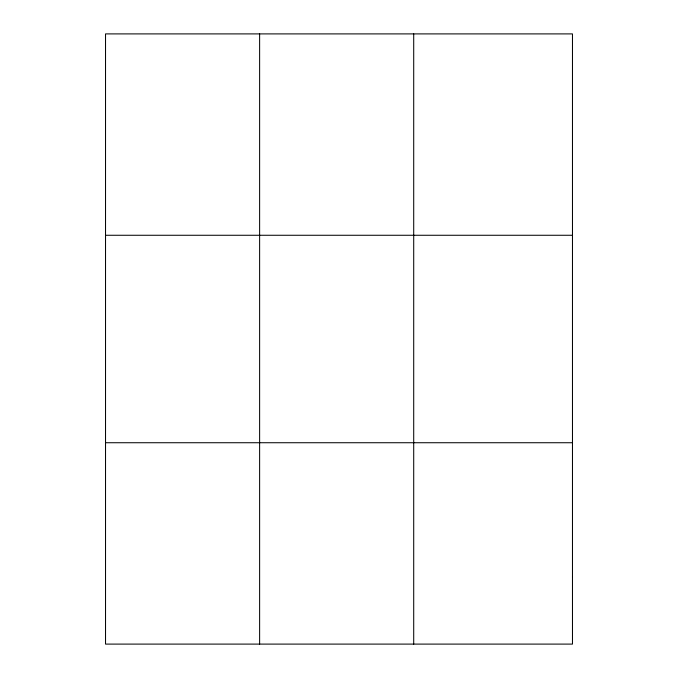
<?xml version="1.0" encoding="UTF-8"?>
<svg xmlns="http://www.w3.org/2000/svg" width="678" height="678" viewBox="0 0 678 678"><rect width="100%" height="100%" fill="white"/><g stroke="black" fill="none" stroke-linecap="round" stroke-linejoin="round"><path stroke-width="1.02" d="M259.623 33.9L259.623 644.1M413.707 33.9L413.707 644.1M105.531 235.266L572.469 235.266M105.531 442.734L572.469 442.734M572.469 576.978L572.469 644.1L105.531 644.1L105.531 33.9L572.469 33.9L572.469 576.978"/></g></svg>
